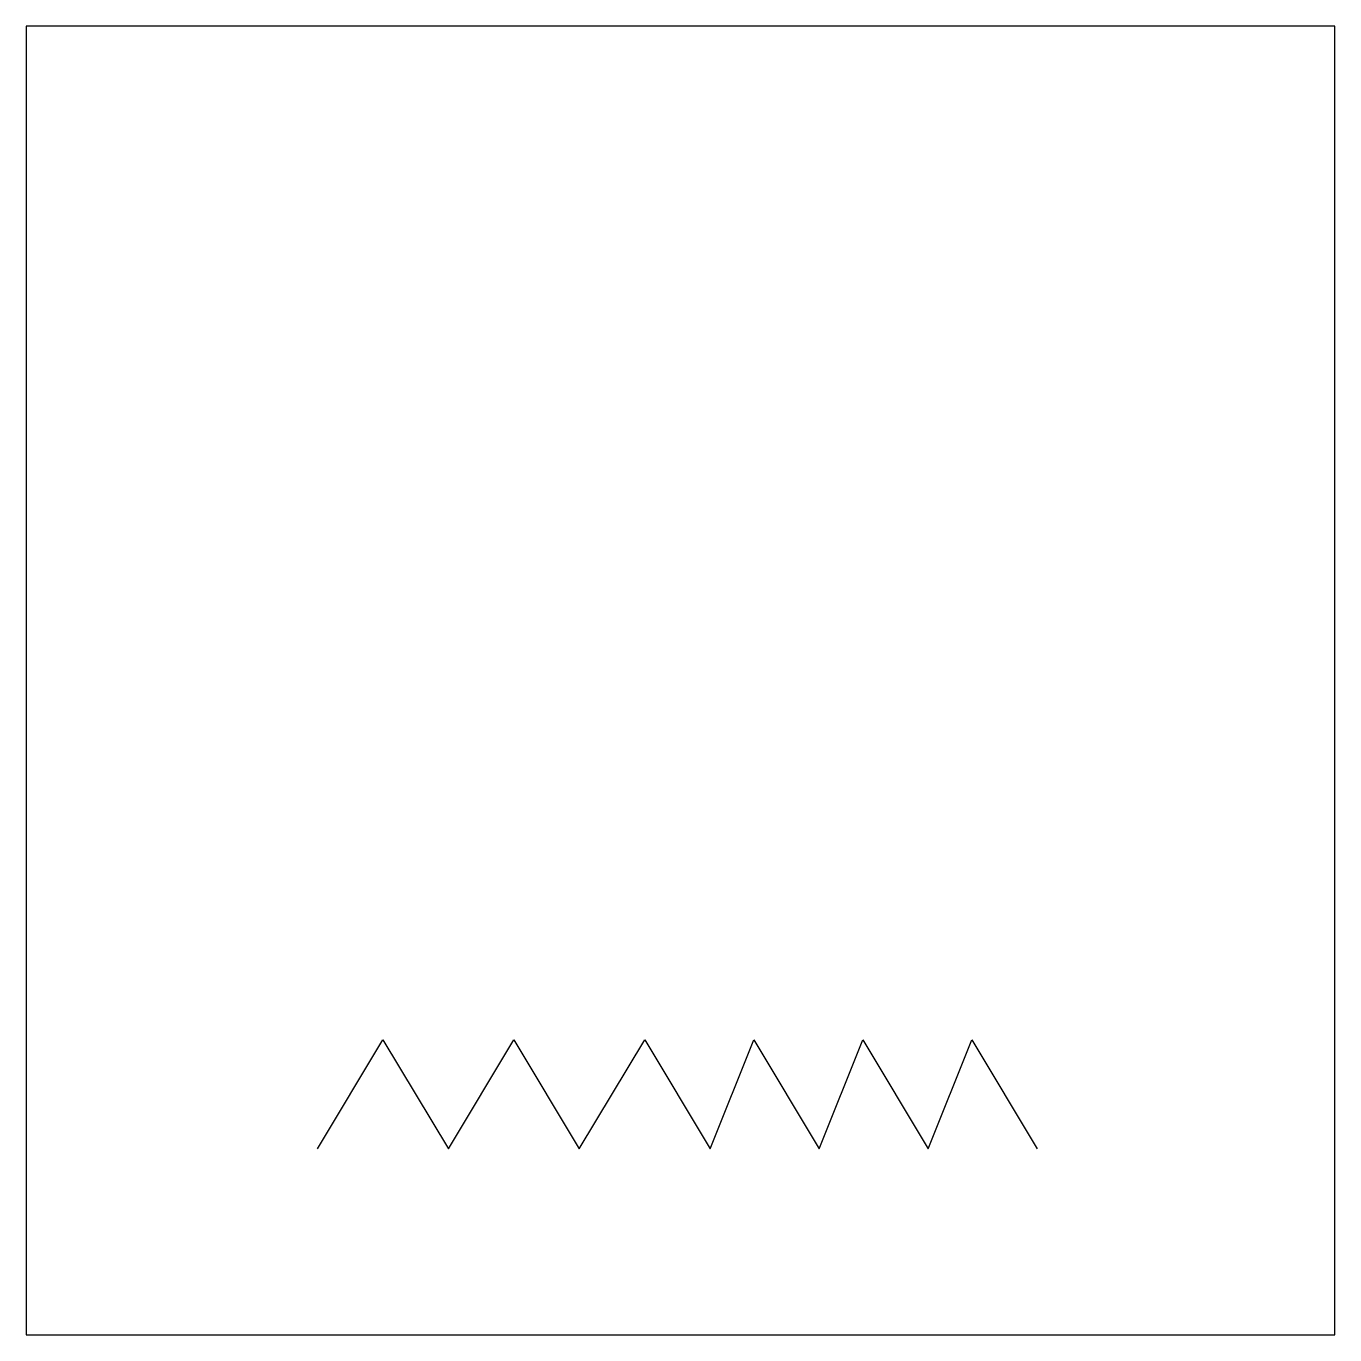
# Model space of a CAD drawing. Header units: millimetres. Extents: x 0 to 30, y 0 to 30.
import ezdxf

# ---------------------------------------------------------------- set-up
doc = ezdxf.new("R2010")
doc.units = ezdxf.units.MM
doc.header["$MEASUREMENT"] = 0

msp = doc.modelspace()

# ---------------------------------------------------------------- linework, layer by layer
for p, q in [((6.679, 4.266), (8.179, 6.766)), ((8.179, 6.766), (9.679, 4.266)), ((9.679, 4.266), (11.179, 6.766)), ((11.179, 6.766), (12.679, 4.266)), ((12.679, 4.266), (14.179, 6.766)), ((14.179, 6.766), (15.679, 4.266)), ((15.679, 4.266), (16.679, 6.766)), ((16.679, 6.766), (18.179, 4.266)), ((18.179, 4.266), (19.179, 6.766)), ((19.179, 6.766), (20.679, 4.266)), ((20.679, 4.266), (21.679, 6.766)), ((21.679, 6.766), (23.179, 4.266))]:
    msp.add_line(p, q)
msp.add_lwpolyline([(0, 0), (30, 0), (30, 30), (0, 30)], close=True)

doc.saveas('drawing.dxf')
